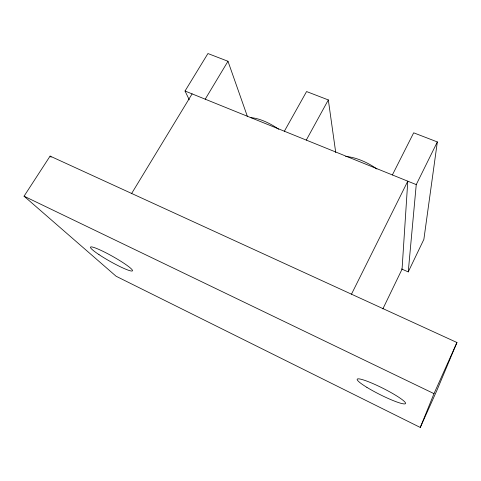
<?xml version="1.0" encoding="UTF-8"?>
<svg xmlns="http://www.w3.org/2000/svg" width="481" height="481" viewBox="0 0 481 481"><rect width="100%" height="100%" fill="white"/><g stroke="black" fill="none" stroke-linecap="round" stroke-linejoin="round"><path stroke-width="0.72" d="M401.521 268.945L408.243 271.903L416.251 184.608L437.337 141.931L413.684 132.816L392.376 174.946M437.337 141.931L423.869 239.376L408.243 271.903M420.274 427.459L433.994 393.644L456.95 342.514L50.096 156.097L24.05 196.188L116.095 276.238L420.274 427.459L436.91 390.368L456.95 342.514M382.864 308.886L402.056 269.18L407.786 181.181L351.479 294.186M306.283 140.097L328.319 99.928L306.577 91.552L284.373 131.223M205.219 99.182L227.982 61.267L207.93 53.541L185.035 91.017L189.249 99.807M131.65 193.464L192.111 93.879M185.035 91.017L416.251 184.608M24.05 196.188L433.994 393.644M50.096 156.097L51.13 157.185M227.982 61.267L247.366 116.372M328.319 99.928L335.732 152.519M251.004 117.713A27.411 9.758 30.1 0 1 278.601 129.203M345.659 156.529A28.397 10.546 27 0 1 376.863 168.993M98.996 254.623A24.104 2.796 29.4 0 0 132.371 270.905A24.104 2.796 29.4 0 0 103.018 251.341A24.104 2.796 29.4 0 0 98.996 254.623M366.913 387.373A27.044 3.475 26.7 0 0 405.441 403.661A27.044 3.475 26.7 0 0 371.807 383.104A27.044 3.475 26.7 0 0 366.913 387.373"/></g></svg>
